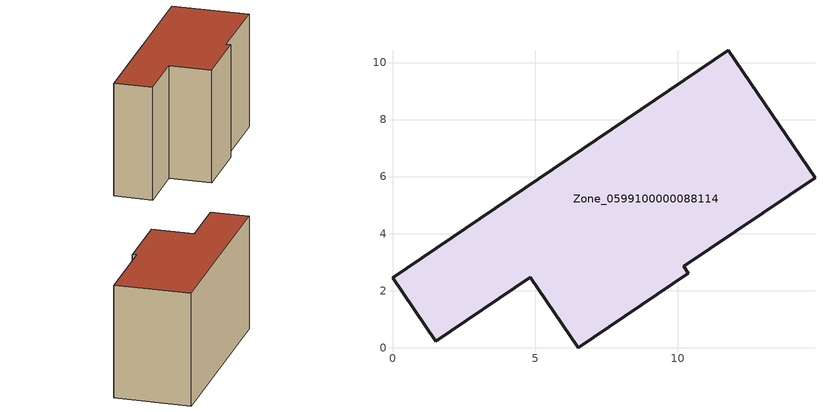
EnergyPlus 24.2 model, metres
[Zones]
Zone_0599100000088114
 floor ground (C_G): 10.22,2.85 10.38,2.61 6.51,0 4.83,2.47 1.51,0.22 0,2.46 11.78,10.43 14.82,5.96 z0
 wall outside (C_F): 11.78,10.43 0,2.46 1.51,0.22 4.83,2.47 6.51,0 10.38,2.61 10.22,2.85 14.82,5.96 11.78,10.43 z0:8.19
 roof outside (C_R): 14.82,5.96 11.78,10.43 0,2.46 1.51,0.22 4.83,2.47 6.51,0 10.38,2.61 10.22,2.85 z8.19
[BUILDING]
Pand.0599100000088114: North Axis=0; Terrain=City; Loads Convergence Tolerance Value=0.04; Temperature Convergence Tolerance Value=0.4; Solar Distribution=FullExterior; Maximum Number of Warmup Days=25; Minimum Number of Warmup Days=1
[Site:Location]
Rotterdam.The.Hague.AP_ZH_NLD Design_Conditions: Latitude=51.96; Longitude=4.45; Time Zone=1; Elevation=-4.5
[SITE:GROUNDTEMPERATURE:BUILDINGSURFACE]
18, 18, 18, 18, 18, 18, 18, 18, 18, 18, 18, 18
[MATERIAL] Thermal Absorptance=0.9; Solar Absorptance=0.7; Visible Absorptance=0.7
Name | Roughness | Thickness | Conductivity | Density | Specific Heat
G.TI.1975-1991 | MediumSmooth | 0.15 | 0.288461 | 540 | 1210
F.TI.1975-1991 | Rough | 0.3 | 0.230769 | 1920 | 840
R.TI.1975-1991 | MediumRough | 0.2 | 0.153846 | 1500 | 1000
[CONSTRUCTION]
C_G: G.TI.1975-1991
C_F: F.TI.1975-1991
C_R: R.TI.1975-1991
[ZONE]
Zone_0599100000088114: Type=1; Multiplier=1; Ceiling Height=Autocalculate; Volume=Autocalculate; Floor Area=autocalculate; Part of Total Floor Area=Yes
[ZONEINFILTRATION:DESIGNFLOWRATE]
Infil_Zone_0599100000088114: Zone or ZoneList or Space or SpaceList=Zone_0599100000088114; Schedule=AlwaysOn; Design Flow Rate Calculation Method=Flow/Area; Flow Rate per Floor Area=0.003; Constant Term Coefficient=1; Temperature Term Coefficient=0; Velocity Term Coefficient=0; Velocity Squared Term Coefficient=0
[HVACTEMPLATE:ZONE:IDEALLOADSAIRSYSTEM]
Zone_0599100000088114: Maximum Heating Supply Air Temperature=50; Minimum Cooling Supply Air Temperature=13; Maximum Heating Supply Air Humidity Ratio=0.0156; Minimum Cooling Supply Air Humidity Ratio=0.0077; Heating Limit=NoLimit; Cooling Limit=NoLimit; Dehumidification Control Type=ConstantSensibleHeatRatio; Cooling Sensible Heat Ratio=0.7; Dehumidification Setpoint=60; Humidification Control Type=None; Humidification Setpoint=30; Outdoor Air Method=None; Outdoor Air Flow Rate per Person=0.00944; Outdoor Air Flow Rate per Zone Floor Area=0; Outdoor Air Flow Rate per Zone=0; Demand Controlled Ventilation Type=None; Outdoor Air Economizer Type=NoEconomizer; Heat Recovery Type=None; Sensible Heat Recovery Effectiveness=0.7; Latent Heat Recovery Effectiveness=0.65
[ZONECONTROL:THERMOSTAT]
ThermostatControl_Zone_0599100000088114: Zone or ZoneList=Zone_0599100000088114; Control Type Schedule=DualSetpointControlType; Control 1=Thermostat_Zone_0599100000088114; Temperature Difference Between Cutout And Setpoint=0
[THERMOSTATSETPOINT:DUALSETPOINT]
Thermostat_Zone_0599100000088114: Heating Setpoint Temperature Schedule=HeatingSetpoint_Zone_0599100000088114; Cooling Setpoint Temperature Schedule=CoolingSetpoint_Zone_0599100000088114
[SCHEDULE:COMPACT]
HeatingSetpoint_Zone_0599100000088114: Through: 12/31, For: AllDays, Until: 24:00, 21
CoolingSetpoint_Zone_0599100000088114: Through: 12/31, For: AllDays, Until: 24:00, 24
DualSetpointControlType: Through: 12/31, For: AllDays, Until: 24:00, 4
AlwaysOn: Through: 12/31, For: AllDays, Until: 24:00, 1
